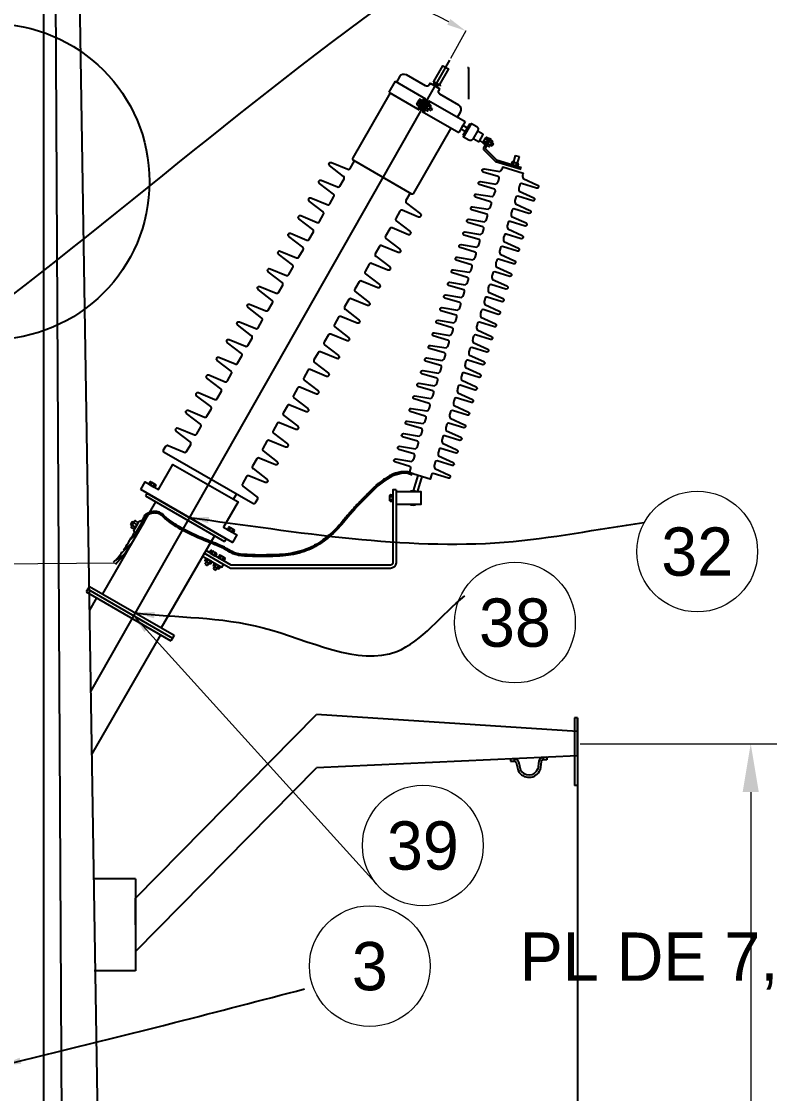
# Model space of a CAD drawing. Header units: centimetres. Extents: x 14 to 66415, y 14 to 43040.
# Drawn here: x 8798 to 11894, y 26495 to 30933 of the extents above; entities that cross this region are included whole.
import ezdxf
from ezdxf.enums import TextEntityAlignment as Align

# ---------------------------------------------------------------- set-up
doc = ezdxf.new("R2010")
doc.units = ezdxf.units.CM
doc.header["$LTSCALE"] = 10
doc.header["$MEASUREMENT"] = 0
doc.layers.get('0').update_dxf_attribs({"linetype": 'CONTINUOUS'})
doc.layers.get('DEFPOINTS').update_dxf_attribs({"color": 2, "linetype": 'CONTINUOUS'})
for name, color, linetype in [('ACERO1', 144, 'CONTINUOUS'), ('ACOTACIONES', 7, 'CONTINUOUS'), ('DIMENCIONES', 252, 'CONTINUOUS'), ('Ductos', 30, 'CONTINUOUS'), ('REGISTRO', 1, 'CONTINUOUS'), ('TERMINALES', 250, 'CONTINUOUS'), ('TEXT', 7, 'CONTINUOUS'), ('TEXTOS', 7, 'CONTINUOUS')]:
    doc.layers.add(name, color=color, linetype=linetype)
doc.styles.get("Standard").update_dxf_attribs({"font": ''})
doc.styles.add('STD2', font='simplex.shx', dxfattribs={"width": 0.85, "height": 20})
doc.styles.get('Standard').set_extended_font_data('Zurich Ex BT')
doc.dimstyles.get("Standard").update_dxf_attribs({"dimtxt": 200, "dimasz": 80, "dimexe": 3, "dimexo": 10, "dimgap": 0.09, "dimtad": 0, "dimtih": 1, "dimtoh": 1, "dimzin": 0, "dimdsep": 46, "dimtxsty": 'Standard', "dimcen": 0.09, "dimclrd": 256, "dimclre": 256, "dimclrt": 256, "dimadec": 0, "dimazin": 0, "dimtfac": 1, "dimtofl": 0, "dimtmove": 0, "dimatfit": 3, "dimfxl": 0, "dimtolj": 1, "dimtzin": 0, "dimlwd": 0, "dimlwe": 0, "dimarcsym": 0})

# ---------------------------------------------------------------- blocks, each defined once
blk = doc.blocks.new('A$C6D2600F1')
for p, q in [((117.7, 246), (101.2, 217.4)), ((151.8, 246.5), (144.3, 243.7)), ((163, 241.8), (154.2, 246.4)), ((163, 241.8), (155.2, 245.8)), ((158.4, 251.9), (174.1, 242.9)), ((143.6, 187.2), (96.3, 142.5)), ((106.2, 244.4), (96.8, 228.2)), ((104.7, 223.6), (96.8, 228.2)), ((174.1, 242.9), (100.7, 115.7)), ((114.1, 239.8), (106.2, 244.4)), ((111.1, 234.6), (107.8, 228.9)), ((134.6, 228), (116, 195.8)), ((117.8, 187.6), (116, 195.8)), ((127.5, 180.3), (119.2, 185.6)), ((121.2, 184.3), (127.5, 180.3)), ((122.6, 207.3), (121.6, 205.6)), ((127.5, 180.3), (163, 241.8)), ((127.5, 180.3), (163, 241.8)), ((142.9, 242.5), (127.9, 216.6)), ((131.5, 222.8), (128.2, 217.1)), ((131.5, 222.8), (128.2, 217.1)), ((137.2, 232.5), (138.1, 234.2)), ((172, 244.1), (154.7, 227.5)), ((103.9, 123.4), (46.9, 66.5)), ((65.1, 61.2), (11.7, 0)), ((100.7, 115.7), (65.1, 61.2)), ((61.8, 57.4), (9.4, 22.2))]:
    blk.add_line(p, q)
for centre, radius, start, end in [((122.6, 243.2), 5.64, 60, 150), ((152.8, 243.9), 2.79, 60, 110.72769), ((-1802.1, 1286.1), 2216.5, 332.00908, 332.18692), ((106, 214.6), 5.64, 150, 240), ((107, 216.3), 5.64, 60, 150), ((112.7, 226.1), 5.64, 150, 240), ((116, 231.8), 5.64, 60, 150), ((116.7, 208.4), 5.64, 240, 330), ((121.6, 241.5), 5.64, 150, 240), ((-1802.1, 1286.1), 2216.5, 330, 330.1927), ((120.6, 188.1), 2.79, 189.27231, 240), ((123.3, 219.9), 5.64, 240, 330), ((117.7, 210.1), 5.64, 330, 60), ((132.3, 235.4), 5.64, 240, 330), ((133.2, 237), 5.64, 330, 60), ((145.3, 241.1), 2.79, 110.72769, 150), ((-13416.1, 8876.5), 16089.5, 326.86965, 327.0512), ((-914.2, 773.5), 1191.3, 327.0512, 330), ((-222.8, 254), 328.4, 318.88037, 326.20854), ((-146.1, 187), 226.6, 310.15835, 318.88037)]:
    blk.add_arc(centre, radius, start, end)
at = {"layer": 'ACOTACIONES'}
for p, q in [((136.1, 241.9), (125.4, 248.1)), ((113.9, 203.6), (103.2, 209.7)), ((120.5, 215), (109.8, 221.2)), ((129.5, 230.5), (118.8, 236.7))]:
    blk.add_line(p, q, dxfattribs=at)
blk = doc.blocks.new('CABEZA')
for p, q in [((-13.1, 9.6), (-13.1, 2.5)), ((-10.6, 12.1), (-8.1, 12.1)), ((-10.6, 0), (-8.1, 0)), ((-8.1, 12.1), (8.1, 12.1)), ((-8.1, 0), (8.1, 0)), ((-5.6, 9.6), (-5.6, 2.5)), ((5.6, 9.6), (5.6, 2.5)), ((8.1, 12.1), (10.6, 12.1)), ((8.1, 0), (10.6, 0)), ((13.1, 9.6), (13.1, 2.5))]:
    blk.add_line(p, q)
for centre, start, end in [((-10.6, 9.6), 90, 180), ((-10.6, 2.5), 180, 270), ((-8.1, 9.6), 0, 90), ((-8.1, 2.5), 270, 360), ((-3.1, 9.6), 90, 180), ((-3.1, 2.5), 180, 270), ((3.1, 9.6), 0, 90), ((3.1, 2.5), 270, 360), ((8.1, 9.6), 90, 180), ((8.1, 2.5), 180, 270), ((10.6, 9.6), 0, 90), ((10.6, 2.5), 270, 0)]:
    blk.add_arc(centre, 2.5, start, end)
blk = doc.blocks.new('*D224')
at = {"layer": 'ACERO1', "lineweight": 0}
blk.add_line((10574.8, 30781.5), (10638.3, 30896.5), dxfattribs=at)
for start, end in [(76.5366, 89.4738), (62.5165, 75.4525)]:
    blk.add_arc((9085.5, 28085), 3208.8, start, end, dxfattribs=at)
at = {"layer": 'ACERO1'}
for points in [[(9115, 31280.3), (9114.9, 31307), (9035, 31293.4)], [(10572.6, 30943.4), (10560, 30919.9), (10636.8, 30893.9)]]:
    blk.add_solid(points, dxfattribs=at)
at = {"layer": 'DEFPOINTS', "color": 0}
for p in [(8905, 39543.1), (10128.8, 31119.4), (10569.9, 30772.7), (8856, 27669.6), (9455, 4623.1)]:
    blk.add_point(p, dxfattribs=at)
at = {"layer": 'ACERO1', "insert": (9862, 31198.4), "char_height": 25, "attachment_point": 5}
blk.add_mtext('\\A1;30°', dxfattribs=at)
blk = doc.blocks.new('*D246')
at = {"layer": 'DEFPOINTS', "color": 0}
for p in [(11099.5, 27943.1), (14296.6, 27943.1), (11360.2, 8643.1)]:
    blk.add_point(p, dxfattribs=at)
at = {"layer": 'DIMENCIONES', "lineweight": 0}
for p, q in [((11109.5, 27943.1), (14299.6, 27943.1)), ((14296.6, 27743.1), (14296.6, 18600.8)), ((14296.6, 8843.1), (14296.6, 18397.2)), ((11370.2, 8643.1), (14299.6, 8643.1))]:
    blk.add_line(p, q, dxfattribs=at)
at = {"layer": 'DIMENCIONES'}
for points in [[(14263.3, 27743.1), (14330, 27743.1), (14296.6, 27943.1)], [(14263.3, 8843.1), (14330, 8843.1), (14296.6, 8643.1)]]:
    blk.add_solid(points, dxfattribs=at)
at = {"layer": 'DIMENCIONES', "insert": (14296.6, 18499), "char_height": 200, "attachment_point": 5}
blk.add_mtext('\\A1;19300.00', dxfattribs=at)
blk = doc.blocks.new('*D252')
at = {"layer": 'DEFPOINTS', "color": 0}
for p in [(11119.5, 27943.1), (11119.5, 24263.1), (11815.7, 24263.1)]:
    blk.add_point(p, dxfattribs=at)
at = {"layer": 'DIMENCIONES', "lineweight": 0}
for p, q in [((11129.5, 27943.1), (11818.7, 27943.1)), ((11815.7, 27743.1), (11815.7, 26205)), ((11815.7, 24463.1), (11815.7, 26001.2)), ((11129.5, 24263.1), (11818.7, 24263.1))]:
    blk.add_line(p, q, dxfattribs=at)
at = {"layer": 'DIMENCIONES'}
for points in [[(11782.4, 27743.1), (11849, 27743.1), (11815.7, 27943.1)], [(11782.4, 24463.1), (11849, 24463.1), (11815.7, 24263.1)]]:
    blk.add_solid(points, dxfattribs=at)
at = {"layer": 'DIMENCIONES', "insert": (11815.7, 26103.1), "char_height": 200, "attachment_point": 5}
blk.add_mtext('\\A1;3680.00', dxfattribs=at)

msp = doc.modelspace()

# ---------------------------------------------------------------- linework, layer by layer
at = {"layer": 'ACERO1'}
for p, q in [((8890.258, 4623.113), (8890.258, 39543.113)), ((9080.021, 4623.113), (8895.021, 39543.113)), ((8905.021, 39543.113), (9455.021, 4623.113)), ((9269.537, 27303.113), (10019.537, 28063.659)), ((11099.537, 27993.113), (10019.537, 28063.659)), ((11086.837, 28050.113), (11086.837, 27770.113)), ((11099.537, 27943.113), (11099.537, 28050.113)), ((11099.537, 28050.113), (11099.537, 24370.113)), ((11099.537, 27893.113), (11099.537, 27993.113)), ((11099.537, 27943.113), (11099.537, 27770.113)), ((11099.537, 27893.113), (10019.537, 27843.659)), ((10821.641, 27880.755), (10836.627, 27881.383)), ((10821.641, 27880.755), (10822.059, 27870.764)), ((10836.627, 27881.383), (10837.046, 27871.392)), ((10971.509, 27887.035), (10956.522, 27886.407)), ((10956.522, 27886.407), (10956.941, 27876.415)), ((10971.928, 27877.043), (10956.941, 27876.415)), ((10971.509, 27887.035), (10971.928, 27877.043)), ((9269.537, 27083.113), (10019.537, 27843.659)), ((10822.059, 27870.764), (10837.046, 27871.392)), ((9269.537, 27383.113), (9096.544, 27383.113)), ((9194.537, 27383.113), (9159.537, 27383.113)), ((9269.537, 27383.113), (9269.537, 27003.113)), ((9269.537, 27193.113), (9269.537, 27303.113)), ((9269.537, 27193.113), (9269.537, 27083.113)), ((9269.537, 27003.113), (9099.537, 27003.113))]:
    msp.add_line(p, q, dxfattribs=at)
for points in [[(10836.627, 27881.383), (10849.336, 27877.712), (10854.692, 27868.834), (10862.827, 27833.872)], [(10956.522, 27886.407), (10944.165, 27881.686), (10939.571, 27872.391), (10934.39, 27836.871)], [(10956.941, 27876.415), (10951.527, 27874.013), (10949.237, 27869.38), (10944.285, 27835.427)], [(10837.046, 27871.392), (10842.642, 27869.45), (10845.311, 27865.025), (10853.087, 27831.606)]]:
    msp.add_lwpolyline(points, dxfattribs=at)
for radius in [50, 40]:
    msp.add_arc((10897.831, 27853.921), radius, 206.506532, 338.292195, dxfattribs=at)
at = {"layer": 'DIMENCIONES'}
msp.add_circle((8673.786, 30270.262), 653.983, dxfattribs=at)
at = {"layer": 'Ductos'}
for p, q in [((11099.537, 28050.113), (11086.837, 28050.113)), ((11099.537, 27770.113), (11086.837, 27770.113))]:
    msp.add_line(p, q, dxfattribs=at)
at = {"layer": 'REGISTRO'}
msp.add_line((10643.623, 30743.113), (10648.552, 30743.113), dxfattribs=at)
at = {"layer": 'TERMINALES'}
for p, q in [((10569.917, 30772.721), (9084.311, 28159.793)), ((10648.552, 30743.113), (10648.552, 30611.625)), ((10344.094, 30685.748), (10318.155, 30640.822)), ((10344.094, 30685.748), (10470.067, 30613.017)), ((10488.98, 30677.729), (10529.233, 30654.49)), ((10506.083, 30680.01), (10500.82, 30670.894)), ((10500.988, 30686.785), (10504.868, 30684.545)), ((10510.618, 30681.225), (10521.441, 30674.977)), ((10527.191, 30671.657), (10531.071, 30669.417)), ((10318.155, 30640.822), (10444.129, 30568.091)), ((10522.656, 30670.441), (10517.393, 30661.325)), ((10464.047, 30616.493), (10438.109, 30571.566)), ((10443.149, 30600.867), (10455.728, 30593.604)), ((10470.067, 30613.017), (10444.129, 30568.091)), ((10454.888, 30586.725), (10467.467, 30579.462)), ((10482.647, 30605.754), (10456.708, 30560.828)), ((10488.667, 30602.279), (10462.729, 30557.352)), ((10482.647, 30605.754), (10633.469, 30518.677)), ((10456.708, 30560.828), (10607.531, 30473.75)), ((10484.388, 30569.693), (10492.788, 30564.843)), ((10488.809, 30577.351), (10497.209, 30572.501)), ((10497.209, 30572.501), (10492.788, 30564.843)), ((10633.469, 30518.677), (10607.531, 30473.75)), ((10624.65, 30503.402), (10616.35, 30489.025)), ((10624.65, 30503.402), (10643.047, 30492.781)), ((10652.818, 30509.705), (10624.975, 30461.48)), ((10616.35, 30489.025), (10634.746, 30478.404)), ((10624.975, 30461.48), (10629.639, 30458.788)), ((10707.77, 30432.66), (10694.747, 30440.178)), ((10739.134, 30422.169), (10746.305, 30418.029)), ((10744.152, 30430.861), (10751.323, 30426.72)), ((10751.323, 30426.72), (10746.305, 30418.029)), ((10841.586, 30378.466), (10833.539, 30352.027)), ((10841.586, 30378.466), (10857.467, 30373.632)), ((10857.467, 30373.632), (10849.42, 30347.194)), ((10438.446, 29053.946), (10418.924, 28989.806)), ((10454.327, 29049.112), (10434.806, 28984.973)), ((9353.26, 28944.673), (9132.992, 28563.158)), ((9317.348, 28980.622), (9310.76, 28969.21)), ((9310.76, 28969.21), (9638.722, 28779.861)), ((9317.348, 28980.622), (9645.31, 28791.272)), ((9675.144, 28954.951), (9687.486, 28976.327)), ((9596.222, 28804.399), (9375.954, 28422.884)), ((9645.31, 28791.272), (9638.722, 28779.861)), ((9558.694, 28686.829), (9564.109, 28696.208)), ((9558.694, 28686.829), (9568.076, 28681.413)), ((9568.076, 28681.413), (9573.491, 28690.792)), ((9593.415, 28666.783), (9598.83, 28676.162)), ((9593.415, 28666.783), (9602.797, 28661.366)), ((9602.797, 28661.366), (9608.212, 28670.746)), ((9079.26, 28594.18), (9072.672, 28582.769)), ((9079.26, 28594.18), (9429.686, 28391.862)), ((9072.672, 28582.769), (9066.084, 28571.358)), ((9066.084, 28571.358), (9416.509, 28369.039)), ((9072.672, 28582.769), (9423.098, 28380.451)), ((9072.672, 28582.769), (9423.098, 28380.451)), ((9108.584, 28546.82), (9079.022, 28495.617)), ((9374.009, 28393.577), (9088.42, 27898.922)), ((9423.098, 28380.451), (9416.509, 28369.039)), ((9429.686, 28391.862), (9423.098, 28380.451))]:
    msp.add_line(p, q, dxfattribs=at)
at = {"layer": 'TERMINALES', "lineweight": 5}
msp.add_line((8704.971, 28687.228), (9185.56, 28691.657), dxfattribs=at)
at = {"layer": 'TERMINALES'}
msp.add_lwpolyline([(10504.798, 30684.585), (10542.333, 30749.598), (10564.796, 30736.629), (10527.261, 30671.616)], dxfattribs=at)
for points in [[(10488.98, 30677.729), (10484.851, 30670.576, -0.41421356), (10469.411, 30666.439), (10390.989, 30711.716, 0.41421356), (10362.643, 30704.121), (10350.05, 30682.309)], [(10324.112, 30637.383), (10168.896, 30368.54, 0.41421356), (10171.554, 30358.619), (10411.588, 30220.035, 0.41421356), (10421.509, 30222.693), (10576.725, 30491.536)], [(10602.664, 30536.463), (10615.257, 30558.274, 0.41421356), (10607.661, 30586.62), (10529.24, 30631.897, -0.41421356), (10525.103, 30647.337), (10529.233, 30654.49)], [(10665.52, 30446.369), (10665.423, 30446.201, -0.41421356), (10649.066, 30441.818), (10627.147, 30454.473), (10659.972, 30511.328), (10681.891, 30498.673, -0.41421356), (10686.274, 30482.316), (10686.177, 30482.148), (10665.52, 30446.369, -0.41421356), (10669.772, 30447.508), (10688.982, 30436.417, 0.41421356), (10693.233, 30437.556), (10707.666, 30462.553, 0.41421356), (10706.526, 30466.805), (10687.316, 30477.896, -0.41421356), (10686.177, 30482.148)], [(10733.727, 30452.504), (10710.862, 30412.9, 0.34195859), (10712.577, 30400.311), (10760.103, 30353.63), (10865.438, 30321.569)], [(10740.017, 30448.873), (10717.151, 30409.269, 0.34195859), (10717.666, 30405.492), (10763.921, 30360.059), (10867.553, 30328.517)], [(10407.052, 30222.653), (10389.053, 30191.478, 0.37600806), (10391.044, 30181.433), (10449.028, 30136.823, -0.37600806), (10450.889, 30127.436), (10450.501, 30126.765, -0.37600806), (10441.441, 30123.683), (10373.816, 30151.592, 0.37600806), (10364.121, 30148.295), (10346.737, 30118.185, 0.37600806), (10348.729, 30108.14), (10406.712, 30063.53, -0.37600806), (10408.573, 30054.143), (10408.186, 30053.472, -0.37600806), (10399.125, 30050.39), (10331.5, 30078.3, 0.37600806), (10321.806, 30075.002), (10304.422, 30044.892, 0.37600806), (10306.413, 30034.848), (10364.396, 29990.237, -0.37600806), (10366.257, 29980.85), (10365.87, 29980.179, -0.37600806), (10356.809, 29977.097), (10289.184, 30005.007, 0.37600806), (10279.49, 30001.709), (10262.106, 29971.599, 0.37600806), (10264.097, 29961.555), (10322.081, 29916.945, -0.37600806), (10323.942, 29907.557), (10323.554, 29906.886, -0.37600806), (10314.494, 29903.804), (10246.869, 29931.714, 0.37600806), (10237.175, 29928.416), (10219.79, 29898.306, 0.37600806), (10221.782, 29888.262), (10279.765, 29843.652, -0.37600806), (10281.626, 29834.264), (10281.239, 29833.593, -0.37600806), (10272.178, 29830.511), (10204.553, 29858.421, 0.37600806), (10194.859, 29855.123), (10177.475, 29825.013, 0.37600806), (10179.466, 29814.969), (10237.449, 29770.359, -0.37600806), (10239.31, 29760.971), (10238.923, 29760.3, -0.37600806), (10229.862, 29757.218), (10162.237, 29785.128, 0.37600806), (10152.543, 29781.83), (10135.159, 29751.72, 0.37600806), (10137.15, 29741.676), (10195.134, 29697.066, -0.37600806), (10196.995, 29687.678), (10196.607, 29687.007, -0.37600806), (10187.547, 29683.925), (10119.922, 29711.835, 0.37600806), (10110.228, 29708.537), (10092.843, 29678.427, 0.37600806), (10094.835, 29668.383), (10152.818, 29623.773, -0.37600806), (10154.679, 29614.385), (10154.292, 29613.714, -0.37600806), (10145.231, 29610.632), (10077.606, 29638.542, 0.37600806), (10067.912, 29635.245), (10050.528, 29605.135, 0.37600806), (10052.519, 29595.09), (10110.502, 29550.48, -0.37600806), (10112.363, 29541.093), (10111.976, 29540.422, -0.37600806), (10102.915, 29537.339), (10035.29, 29565.249, 0.37600806), (10025.596, 29561.952), (10008.212, 29531.842, 0.37600806), (10010.203, 29521.797), (10068.187, 29477.187, -0.37600806), (10070.048, 29467.8), (10069.66, 29467.129, -0.37600806), (10060.6, 29464.047), (9992.975, 29491.956, 0.37600806), (9983.281, 29488.659), (9965.896, 29458.549, 0.37600806), (9967.888, 29448.505), (10025.871, 29403.894, -0.37600806), (10027.732, 29394.507), (10027.345, 29393.836, -0.37600806), (10018.284, 29390.754), (9950.659, 29418.664, 0.37600806), (9940.965, 29415.366), (9923.581, 29385.256, 0.37600806), (9925.572, 29375.212), (9983.555, 29330.602, -0.37600806), (9985.416, 29321.214), (9985.029, 29320.543, -0.37600806), (9975.968, 29317.461), (9908.343, 29345.371, 0.37600806), (9898.649, 29342.073), (9881.265, 29311.963, 0.37600806), (9883.256, 29301.919), (9941.24, 29257.309, -0.37600806), (9943.101, 29247.921), (9942.713, 29247.25, -0.37600806), (9933.653, 29244.168), (9866.028, 29272.078, 0.37600806), (9856.334, 29268.78), (9838.95, 29238.67, 0.37600806), (9840.941, 29228.626), (9898.924, 29184.016, -0.37600806), (9900.785, 29174.628), (9900.398, 29173.957, -0.37600806), (9891.337, 29170.875), (9823.712, 29198.785, 0.37600806), (9814.018, 29195.487), (9796.634, 29165.377, 0.37600806), (9798.625, 29155.333), (9856.608, 29110.723, -0.37600806), (9858.469, 29101.335), (9858.082, 29100.664, -0.37600806), (9849.022, 29097.582), (9781.396, 29125.492, 0.37600806), (9771.702, 29122.194), (9754.318, 29092.084, 0.37600806), (9756.309, 29082.04), (9814.293, 29037.43, -0.37600806), (9816.154, 29028.042), (9815.766, 29027.371, -0.37600806), (9806.706, 29024.289), (9739.081, 29052.199, 0.37600806), (9729.387, 29048.902), (9712.535, 29019.714, 0.37762505), (9714.561, 29009.643), (9772.33, 28965.717, -0.37762505), (9774.356, 28955.646), (9765.479, 28940.271, -0.41421356), (9754.864, 28937.427), (9389.145, 29148.575, -0.41421356), (9386.3, 29159.19), (9395.177, 29174.565, -0.37762505), (9404.912, 29177.846), (9471.837, 29149.78, 0.37762505), (9481.572, 29153.061), (9498.423, 29182.248, 0.37600806), (9496.432, 29192.293), (9438.449, 29236.903, -0.37600806), (9436.588, 29246.29), (9436.975, 29246.961, -0.37600806), (9446.036, 29250.043), (9513.661, 29222.133, 0.37600806), (9523.355, 29225.431), (9540.739, 29255.541, 0.37600806), (9538.748, 29265.585), (9480.764, 29310.196, -0.37600806), (9478.903, 29319.583), (9479.291, 29320.254, -0.37600806), (9488.351, 29323.336), (9555.976, 29295.426, 0.37600806), (9565.67, 29298.724), (9583.055, 29328.834, 0.37600806), (9581.063, 29338.878), (9523.08, 29383.488, -0.37600806), (9521.219, 29392.876), (9521.606, 29393.547, -0.37600806), (9530.667, 29396.629), (9598.292, 29368.719, 0.37600806), (9607.986, 29372.017), (9625.37, 29402.127, 0.37600806), (9623.379, 29412.171), (9565.396, 29456.781, -0.37600806), (9563.535, 29466.169), (9563.922, 29466.84, -0.37600806), (9572.983, 29469.922), (9640.608, 29442.012, 0.37600806), (9650.302, 29445.31), (9667.686, 29475.42, 0.37600806), (9665.695, 29485.464), (9607.711, 29530.074, -0.37600806), (9605.85, 29539.462), (9606.238, 29540.133, -0.37600806), (9615.298, 29543.215), (9682.923, 29515.305, 0.37600806), (9692.617, 29518.603), (9710.002, 29548.713, 0.37600806), (9708.01, 29558.757), (9650.027, 29603.367, -0.37600806), (9648.166, 29612.755), (9648.553, 29613.426, -0.37600806), (9657.614, 29616.508), (9725.239, 29588.598, 0.37600806), (9734.933, 29591.896), (9752.317, 29622.006, 0.37600806), (9750.326, 29632.05), (9692.343, 29676.66, -0.37600806), (9690.482, 29686.048), (9690.869, 29686.719, -0.37600806), (9699.93, 29689.801), (9767.555, 29661.891, 0.37600806), (9777.249, 29665.188), (9794.633, 29695.298, 0.37600806), (9792.642, 29705.343), (9734.658, 29749.953, -0.37600806), (9732.797, 29759.34), (9733.185, 29760.011, -0.37600806), (9742.245, 29763.093), (9809.87, 29735.184, 0.37600806), (9819.564, 29738.481), (9836.949, 29768.591, 0.37600806), (9834.957, 29778.636), (9776.974, 29823.246, -0.37600806), (9775.113, 29832.633), (9775.5, 29833.304, -0.37600806), (9784.561, 29836.386), (9852.186, 29808.477, 0.37600806), (9861.88, 29811.774), (9879.264, 29841.884, 0.37600806), (9877.273, 29851.928), (9819.29, 29896.539, -0.37600806), (9817.429, 29905.926), (9817.816, 29906.597, -0.37600806), (9826.877, 29909.679), (9894.502, 29881.769, 0.37600806), (9904.196, 29885.067), (9921.58, 29915.177, 0.37600806), (9919.589, 29925.221), (9861.605, 29969.831, -0.37600806), (9859.744, 29979.219), (9860.132, 29979.89, -0.37600806), (9869.192, 29982.972), (9936.817, 29955.062, 0.37600806), (9946.511, 29958.36), (9963.895, 29988.47, 0.37600806), (9961.904, 29998.514), (9903.921, 30043.124, -0.37600806), (9902.06, 30052.512), (9902.447, 30053.183, -0.37600806), (9911.508, 30056.265), (9979.133, 30028.355, 0.37600806), (9988.827, 30031.653), (10006.211, 30061.763, 0.37600806), (10004.22, 30071.807), (9946.237, 30116.417, -0.37600806), (9944.376, 30125.805), (9944.763, 30126.476, -0.37600806), (9953.823, 30129.558), (10021.449, 30101.648, 0.37600806), (10031.143, 30104.946), (10048.527, 30135.056, 0.37600806), (10046.536, 30145.1), (9988.552, 30189.71, -0.37600806), (9986.691, 30199.098), (9987.079, 30199.769, -0.37600806), (9996.139, 30202.851), (10063.764, 30174.941, 0.37600806), (10073.458, 30178.239), (10090.842, 30208.349, 0.37600806), (10088.851, 30218.393), (10030.868, 30263.003, -0.37600806), (10029.007, 30272.391), (10029.394, 30273.062, -0.37600806), (10038.455, 30276.144), (10106.08, 30248.234, 0.37600806), (10115.774, 30251.531), (10133.158, 30281.641, 0.37600806), (10131.167, 30291.686), (10073.184, 30336.296, -0.37600806), (10071.323, 30345.683), (10071.71, 30346.354, -0.37600806), (10080.77, 30349.437), (10148.396, 30321.527, 0.37600806), (10158.09, 30324.824), (10176.089, 30356)], [(10418.556, 29059.777, 0.04967798), (10404.092, 29066.926, 0.08026531), (10393.07, 29069.155, 0.01876614), (10378.164, 29069.182, 0.02897512), (10368.131, 29068.24, 0.0316601), (10345.331, 29063.265, 0.04889555), (10330.6, 29057.452, 0.01945677), (10314.766, 29048.544, 0.01624181), (10296.755, 29036.644, 0.00671608), (10275.284, 29020.996, 0.02353716), (10269.02, 29015.824, 0.00851448), (10255.92, 29003.512, 0.00581328), (10237.374, 28985.054, 0.00129484), (10219.301, 28966.547, -0.0013972), (10202.593, 28949.446, -0.00365529), (10193.78, 28940.606, 0.00218749), (10178.865, 28925.732, 0.02934181), (10176.118, 28922.625, 0.01360053), (10169.569, 28913.967, 0.00502439), (10160.899, 28904.7, 0.01905136), (10132.341, 28871.064, -0.02057695), (10105.803, 28840.001, -0.02817817), (10075.662, 28810.988, -0.024004), (10036.933, 28780.808, -0.03570484), (10002.39, 28759.98, -0.03720528), (9966.685, 28745.017, -0.02978134), (9922.948, 28733.245, -0.03103203), (9879.909, 28727.122, -0.01135538), (9850.864, 28725.477, -0.00632396), (9798.642, 28724.369, -0.02017539), (9710.493, 28727.17, -0.06681631), (9684.318, 28732.628, -0.05336782), (9656.516, 28745.908, 0.03808959), (9618.202, 28765.666, 0.00815004), (9571.407, 28784.556, -0.01103854), (9536.936, 28798.703, -0.0112106), (9490.301, 28820.314, -0.01596498), (9458.424, 28837.248, -0.01831422), (9434.819, 28851.943, -0.0131608), (9403.328, 28874.415, -0.03316951), (9387.885, 28887.753, 0.04909476), (9377.157, 28896.44, 0.03904958), (9368.712, 28901.103, 0.05339111), (9362.005, 28903.323, 0.02017017), (9357.401, 28904.126, 0.02313622), (9353.341, 28904.477, 0.02606269), (9346.314, 28904.39, 0.02574294), (9339.247, 28903.568, 0.02510869), (9331.301, 28901.811, 0.05230392), (9327.654, 28900.387, 0.00422914), (9325.191, 28899.089, 0.00161669), (9318.788, 28895.616, 0.00329844), (9311.298, 28891.458, 0.01754039), (9309.923, 28890.618, 0.10008311), (9308.397, 28889.1, 0.02760554), (9304.467, 28882.44, 0.00111001), (9302.805, 28879.213, -0.00075837), (9300.375, 28874.488, -0.00266771), (9298.935, 28871.735, -0.00147082), (9296.283, 28866.764)], [(10415.258, 29054.497), (10392.825, 29062.934), (10369.071, 29062.087), (10333.44, 29051.912), (10300.353, 29031.564), (10273.206, 29011.216), (10241.816, 28980.693), (10207.034, 28945.083), (10183.279, 28921.344), (10174.357, 28909.967, 0.00518931), (10165.488, 28900.493, 0.01905136), (10137.236, 28867.218, -0.02057695), (10110.366, 28835.766, -0.02817817), (10079.719, 28806.267, -0.024004), (10040.519, 28775.72, -0.03570484), (10005.216, 28754.433, -0.03720528), (9968.658, 28739.113, -0.02978134), (9924.205, 28727.148, -0.03103203), (9880.402, 28720.916, -0.01135538), (9851.074, 28719.255, -0.00632396), (9798.695, 28718.144, -0.02017539), (9710.044, 28720.961, -0.06681631), (9682.248, 28726.757, -0.05336782), (9653.251, 28740.608, 0.03808959), (9615.778, 28759.932, 0.00815004), (9569.171, 28778.746, -0.01103854), (9534.445, 28792.998, -0.0112106), (9487.558, 28814.726, -0.01596498), (9455.329, 28831.846, -0.01831422), (9431.337, 28846.782, -0.0131608), (9399.579, 28869.445, -0.03316951), (9383.513, 28883.322, 0.04909476), (9373.732, 28891.242, 0.03904958), (9366.137, 28895.435, 0.05339111), (9360.689, 28897.238, 0.02017017), (9356.579, 28897.955, 0.02313622), (9353.093, 28898.256, 0.02606269), (9346.715, 28898.178, 0.02574294), (9340.284, 28897.43, 0.02510869), (9332.947, 28895.808, 0.05230392), (9330.51, 28894.856, 0.00422914), (9328.141, 28893.607, 0.00161669), (9321.773, 28890.154, 0.00329844), (9314.355, 28886.036, 0.01516264), (9313.486, 28885.51, 0.02697089), (9309.994, 28879.577, 0.00111001), (9308.345, 28876.374, -0.00075837), (9305.907, 28871.633, -0.00266771), (9304.436, 28868.821, -0.00147083), (9301.767, 28863.817, -0.00147083)], [(10348.133, 28993.738), (10348.133, 28692.635, -0.41421356), (10324.581, 28669.083), (9662.62, 28669.083), (9559.871, 28728.405)], [(10348.133, 28993.738), (10334.956, 28993.738), (10334.956, 28692.635, -0.41421356), (10324.581, 28682.259), (9666.151, 28682.259), (9566.459, 28739.816)]]:
    msp.add_lwpolyline(points, format="xyb", dxfattribs=at)
msp.add_lwpolyline([(10745.729, 29882.607, 0.20107681), (10746.842, 29865.41), (10806.755, 29838.103, -0.37600806), (10810.297, 29830.252), (10810.094, 29829.585, -0.37600806), (10802.779, 29825.039), (10740.49, 29844.539, 0.37600806), (10732.662, 29839.675), (10729.843, 29830.412, 0.20107681), (10730.955, 29813.214), (10790.868, 29785.908, -0.37600806), (10794.411, 29778.057), (10794.208, 29777.39, -0.37600806), (10786.892, 29772.844), (10724.603, 29792.343, 0.37600806), (10716.775, 29787.479), (10713.956, 29778.216, 0.20107681), (10715.069, 29761.019), (10774.982, 29733.712, -0.37600806), (10778.524, 29725.861), (10778.321, 29725.194, -0.37600806), (10771.005, 29720.648), (10708.716, 29740.148, 0.37600806), (10700.889, 29735.284), (10698.07, 29726.02, 0.20107681), (10699.182, 29708.823), (10759.095, 29681.517, -0.37600806), (10762.638, 29673.666), (10762.435, 29672.999, -0.37600806), (10755.119, 29668.452), (10692.83, 29687.952, 0.37600806), (10685.002, 29683.088), (10682.183, 29673.825, 0.20107681), (10683.296, 29656.628), (10743.209, 29629.321, -0.37600806), (10746.751, 29621.47), (10746.548, 29620.803, -0.37600806), (10739.232, 29616.257), (10676.943, 29635.757, 0.37600806), (10669.116, 29630.893), (10666.296, 29621.629, 0.20107681), (10667.409, 29604.432), (10727.322, 29577.126, -0.37600806), (10730.865, 29569.275), (10730.661, 29568.608, -0.37600806), (10723.346, 29564.061), (10661.057, 29583.561, 0.37600806), (10653.229, 29578.697), (10650.41, 29569.434, 0.20107681), (10651.522, 29552.237), (10711.436, 29524.93, -0.37600806), (10714.978, 29517.079), (10714.775, 29516.412, -0.37600806), (10707.459, 29511.866), (10645.17, 29531.366, 0.37600806), (10637.343, 29526.502), (10634.523, 29517.238, 0.20107681), (10635.636, 29500.041), (10695.549, 29472.735, -0.37600806), (10699.091, 29464.884), (10698.888, 29464.217, -0.37600806), (10691.573, 29459.67), (10629.284, 29479.17, 0.37600806), (10621.456, 29474.306), (10618.637, 29465.043, 0.20107681), (10619.749, 29447.846), (10679.662, 29420.539, -0.37600806), (10683.205, 29412.688), (10683.002, 29412.021, -0.37600806), (10675.686, 29407.475), (10613.397, 29426.975, 0.37600806), (10605.57, 29422.11), (10602.75, 29412.847, 0.20107681), (10603.863, 29395.65), (10663.776, 29368.344, -0.37600806), (10667.318, 29360.493), (10667.115, 29359.826, -0.37600806), (10659.799, 29355.279), (10597.51, 29374.779, 0.37600806), (10589.683, 29369.915), (10586.864, 29360.652, 0.20107681), (10587.976, 29343.454), (10647.889, 29316.148, -0.37600806), (10651.432, 29308.297), (10651.229, 29307.63, -0.37600806), (10643.913, 29303.084), (10581.624, 29322.584, 0.37600806), (10573.796, 29317.719), (10570.977, 29308.456, 0.20107681), (10572.09, 29291.259), (10632.003, 29263.953, -0.37600806), (10635.545, 29256.102), (10635.342, 29255.434, -0.37600806), (10628.026, 29250.888), (10565.737, 29270.388, 0.37600806), (10557.91, 29265.524), (10555.09, 29256.261, 0.20107681), (10556.203, 29239.063), (10616.116, 29211.757, -0.37600806), (10619.659, 29203.906), (10619.456, 29203.239, -0.37600806), (10612.14, 29198.693), (10549.851, 29218.193, 0.37600806), (10542.023, 29213.328), (10539.204, 29204.065, 0.20107681), (10540.317, 29186.868), (10600.23, 29159.562, -0.37600806), (10603.772, 29151.711), (10603.569, 29151.043, -0.37600806), (10596.253, 29146.497), (10533.964, 29165.997, 0.37600806), (10526.137, 29161.133), (10523.317, 29151.87, 0.20107681), (10524.43, 29134.672), (10584.343, 29107.366, -0.37600806), (10587.885, 29099.515), (10587.682, 29098.848, -0.37600806), (10580.367, 29094.302), (10518.078, 29113.802, 0.37600806), (10510.25, 29108.937), (10507.431, 29099.674, 0.20107681), (10508.543, 29082.477), (10568.456, 29055.171, -0.37600806), (10571.999, 29047.32), (10571.796, 29046.652, -0.37600806), (10564.48, 29042.106), (10502.191, 29061.606, 0.37600806), (10494.364, 29056.742), (10488.844, 29038.607), (10403.93, 29064.451), (10409.45, 29082.587, 0.37600806), (10405.66, 29090.987), (10343.069, 29109.496, -0.37600806), (10339.527, 29117.347), (10339.73, 29118.014, -0.37600806), (10347.045, 29122.561), (10412.012, 29111.858, 0.20107681), (10422.517, 29125.519), (10425.336, 29134.782, 0.37600806), (10421.546, 29143.183), (10358.955, 29161.692, -0.37600806), (10355.413, 29169.543), (10355.616, 29170.21, -0.37600806), (10362.932, 29174.756), (10427.898, 29164.053, 0.20107681), (10438.403, 29177.715), (10441.223, 29186.978, 0.37600806), (10437.433, 29195.378), (10374.842, 29213.887, -0.37600806), (10371.3, 29221.738), (10371.503, 29222.406, -0.37600806), (10378.818, 29226.952), (10443.785, 29216.249, 0.20107681), (10454.29, 29229.91), (10457.109, 29239.173, 0.37600806), (10453.319, 29247.574), (10390.729, 29266.083, -0.37600806), (10387.186, 29273.934), (10387.389, 29274.601, -0.37600806), (10394.705, 29279.147), (10459.672, 29268.444, 0.20107681), (10470.177, 29282.106), (10472.996, 29291.369, 0.37600806), (10469.206, 29299.769), (10406.615, 29318.278, -0.37600806), (10403.073, 29326.129), (10403.276, 29326.797, -0.37600806), (10410.592, 29331.343), (10475.558, 29320.64, 0.20107681), (10486.063, 29334.301), (10488.883, 29343.564, 0.37600806), (10485.092, 29351.965), (10422.502, 29370.474, -0.37600806), (10418.959, 29378.325), (10419.162, 29378.992, -0.37600806), (10426.478, 29383.538), (10491.445, 29372.835, 0.20107681), (10501.95, 29386.497), (10504.769, 29395.76, 0.37600806), (10500.979, 29404.16), (10438.388, 29422.669, -0.37600806), (10434.846, 29430.521), (10435.049, 29431.188, -0.37600806), (10442.365, 29435.734), (10507.331, 29425.031, 0.20107681), (10517.836, 29438.692), (10520.656, 29447.955, 0.37600806), (10516.865, 29456.356), (10454.275, 29474.865, -0.37600806), (10450.732, 29482.716), (10450.936, 29483.383, -0.37600806), (10458.251, 29487.929), (10523.218, 29477.226, 0.20107681), (10533.723, 29490.888), (10536.542, 29500.151, 0.37600806), (10532.752, 29508.551), (10470.161, 29527.06, -0.37600806), (10466.619, 29534.912), (10466.822, 29535.579, -0.37600806), (10474.138, 29540.125), (10539.104, 29529.422, 0.20107681), (10549.609, 29543.083), (10552.429, 29552.346, 0.37600806), (10548.639, 29560.747), (10486.048, 29579.256, -0.37600806), (10482.506, 29587.107), (10482.709, 29587.774, -0.37600806), (10490.024, 29592.32), (10554.991, 29581.618, 0.20107681), (10565.496, 29595.279), (10568.315, 29604.542, 0.37600806), (10564.525, 29612.942), (10501.935, 29631.452, -0.37600806), (10498.392, 29639.303), (10498.595, 29639.97, -0.37600806), (10505.911, 29644.516), (10570.878, 29633.813, 0.20107681), (10581.383, 29647.474), (10584.202, 29656.737, 0.37600806), (10580.412, 29665.138), (10517.821, 29683.647, -0.37600806), (10514.279, 29691.498), (10514.482, 29692.165, -0.37600806), (10521.798, 29696.712), (10586.764, 29686.009, 0.20107681), (10597.269, 29699.67), (10600.089, 29708.933, 0.37600806), (10596.298, 29717.333), (10533.708, 29735.843, -0.37600806), (10530.165, 29743.694), (10530.368, 29744.361, -0.37600806), (10537.684, 29748.907), (10602.651, 29738.204, 0.20107681), (10613.156, 29751.865), (10615.975, 29761.129, 0.37600806), (10612.185, 29769.529), (10549.594, 29788.038, -0.37600806), (10546.052, 29795.889), (10546.255, 29796.556, -0.37600806), (10553.571, 29801.103), (10618.537, 29790.4, 0.20107681), (10629.042, 29804.061), (10631.862, 29813.324, 0.37600806), (10628.071, 29821.724), (10565.481, 29840.234, -0.37600806), (10561.938, 29848.085), (10562.142, 29848.752, -0.37600806), (10569.457, 29853.298), (10634.424, 29842.595, 0.20107681), (10644.929, 29856.256), (10647.748, 29865.52, 0.37600806), (10643.958, 29873.92), (10581.367, 29892.429, -0.37600806), (10577.825, 29900.28), (10578.028, 29900.947, -0.37600806), (10585.344, 29905.494), (10650.31, 29894.791, 0.20107681), (10660.815, 29908.452), (10663.635, 29917.715, 0.37600806), (10659.845, 29926.115), (10597.254, 29944.625, -0.37600806), (10593.712, 29952.476), (10593.915, 29953.143, -0.37600806), (10601.23, 29957.689), (10666.197, 29946.986, 0.20107681), (10676.702, 29960.647), (10679.521, 29969.911, 0.37600806), (10675.731, 29978.311), (10613.141, 29996.82, -0.37600806), (10609.598, 30004.671), (10609.801, 30005.338, -0.37600806), (10617.117, 30009.885), (10682.084, 29999.182, 0.20107681), (10692.589, 30012.843), (10695.408, 30022.106, 0.37600806), (10691.618, 30030.506), (10629.027, 30049.016, -0.37600806), (10625.485, 30056.867), (10625.688, 30057.534, -0.37600806), (10633.004, 30062.08), (10697.97, 30051.377, 0.20107681), (10708.475, 30065.039), (10711.294, 30074.302, 0.37600806), (10707.504, 30082.702), (10644.914, 30101.211, -0.37600806), (10641.371, 30109.062), (10641.574, 30109.729, -0.37600806), (10648.89, 30114.276), (10713.857, 30103.573, 0.20107681), (10724.362, 30117.234), (10727.181, 30126.497, 0.37600806), (10723.391, 30134.898), (10660.8, 30153.407, -0.37600806), (10657.258, 30161.258), (10657.461, 30161.925, -0.37600806), (10664.777, 30166.471), (10729.743, 30155.768, 0.20107681), (10740.248, 30169.43), (10743.068, 30178.693, 0.37600806), (10739.277, 30187.093), (10676.687, 30205.602, -0.37600806), (10673.144, 30213.453), (10673.347, 30214.121, -0.37600806), (10680.663, 30218.667), (10745.63, 30207.964, 0.20107681), (10756.135, 30221.625), (10758.954, 30230.888, 0.37600806), (10755.164, 30239.289), (10692.573, 30257.798, -0.37600806), (10689.031, 30265.649), (10689.234, 30266.316, -0.37600806), (10696.55, 30270.862), (10761.516, 30260.159, 0.20107681), (10772.021, 30273.821), (10774.841, 30283.084, 0.37600806), (10771.051, 30291.484), (10708.46, 30309.993, -0.37600806), (10704.918, 30317.844), (10705.121, 30318.512, -0.37600806), (10712.436, 30323.058), (10777.403, 30312.355, 0.20107681), (10787.908, 30326.016), (10789.577, 30331.501), (10874.491, 30305.656), (10872.822, 30300.171, 0.20107681), (10873.934, 30282.974), (10933.848, 30255.668, -0.37600806), (10937.39, 30247.817), (10937.187, 30247.149, -0.37600806), (10929.871, 30242.603), (10867.582, 30262.103, 0.37600806), (10859.755, 30257.239), (10856.935, 30247.976, 0.20107681), (10858.048, 30230.778), (10917.961, 30203.472, -0.37600806), (10921.503, 30195.621), (10921.3, 30194.954, -0.37600806), (10913.985, 30190.408), (10851.695, 30209.908, 0.37600806), (10843.868, 30205.043), (10841.049, 30195.78, 0.20107681), (10842.161, 30178.583), (10902.074, 30151.277, -0.37600806), (10905.617, 30143.426), (10905.414, 30142.758, -0.37600806), (10898.098, 30138.212), (10835.809, 30157.712, 0.37600806), (10827.981, 30152.848), (10825.162, 30143.585, 0.20107681), (10826.275, 30126.387), (10886.188, 30099.081, -0.37600806), (10889.73, 30091.23), (10889.527, 30090.563, -0.37600806), (10882.211, 30086.017), (10819.922, 30105.517, 0.37600806), (10812.095, 30100.652), (10809.275, 30091.389, 0.20107681), (10810.388, 30074.192), (10870.301, 30046.886, -0.37600806), (10873.844, 30039.034), (10873.641, 30038.367, -0.37600806), (10866.325, 30033.821), (10804.036, 30053.321, 0.37600806), (10796.208, 30048.457), (10793.389, 30039.194, 0.20107681), (10794.502, 30021.996), (10854.415, 29994.69, -0.37600806), (10857.957, 29986.839), (10857.754, 29986.172, -0.37600806), (10850.438, 29981.626), (10788.149, 30001.126, 0.37600806), (10780.322, 29996.261), (10777.502, 29986.998, 0.20107681), (10778.615, 29969.801), (10838.528, 29942.495, -0.37600806), (10842.071, 29934.643), (10841.867, 29933.976, -0.37600806), (10834.552, 29929.43), (10772.263, 29948.93, 0.37600806), (10764.435, 29944.066), (10761.616, 29934.803, 0.20107681), (10762.728, 29917.605), (10822.642, 29890.299, -0.37600806), (10826.184, 29882.448), (10825.981, 29881.781, -0.37600806), (10818.665, 29877.235), (10756.376, 29896.734, 0.37600806), (10748.549, 29891.87)], format="xyb", close=True, dxfattribs=at)
for points in [[(9291.74, 28995.406), (9309.897, 29026.855), (9364.937, 28995.077), (9425.114, 29099.307), (9694.212, 28943.943), (9634.035, 28839.714), (9689.075, 28807.936), (9670.918, 28776.488)], [(10348.133, 28934.3), (10451.886, 28934.3), (10451.886, 28986.177), (10348.133, 28986.177)], [(9547.639, 28720.252), (9627.608, 28674.082), (9634.197, 28685.493), (9554.228, 28731.663)]]:
    msp.add_lwpolyline(points, close=True, dxfattribs=at)
for centre, radius, start, end in [((10503.208, 30681.67), 3.32, 330, 60), ((10508.958, 30678.35), 3.32, 60, 150), ((10519.781, 30672.101), 3.32, 330, 60), ((10525.531, 30668.781), 3.32, 60, 150), ((10529.411, 30666.541), 3.32, 330, 60), ((10418.601, 28960.239), 29.57, 61.305586, 118.694414), ((10418.601, 28960.239), 29.57, 241.305586, 298.694414)]:
    msp.add_arc(centre, radius, start, end, dxfattribs=at)
at = {"layer": 'TEXT', "lineweight": 5}
for centre in [(11594.268, 28738.685), (10839.923, 28444.653), (10459.005, 27521.753)]:
    msp.add_circle(centre, 250, dxfattribs=at)
at = {"layer": 'TEXTOS', "lineweight": 5}
msp.add_circle((10239.509, 27022.339), 250, dxfattribs=at)

# ---------------------------------------------------------------- block references
at = {"xscale": 1.037530047701603, "yscale": 1.037530044995947, "zscale": 1.037530044928992, "rotation": 330.0000000909045}
msp.add_blockref('CABEZA', (9662.119, 28823.499), dxfattribs=at)
at = {"layer": 'TERMINALES', "yscale": 1.037530044995947, "zscale": 1.037530044928992}
for p, xscale, rotation in [((10451.078, 30594.03), 1.037530043168309, 60.00000017092586), ((10475.698, 30579.815), 1.03753004325562, 240.0000001625746), ((10713.446, 30442.551), 1.03753004325562, 240.0000001625746), ((10730.637, 30432.626), 1.03753004325562, 240.0000001625746), ((10837.814, 30337.569), 1.037530042768342, 343.0715094972682), ((9336.852, 29011.292), 1.037530047701603, 330.0000000909045), ((10334.956, 28960.239), 1.037530044850428, 90), ((9588.726, 28726.96), 1.037530047701603, 330.0000000909045), ((9623.447, 28706.914), 1.037530047701603, 330.0000000909045), ((9575.549, 28704.138), -1.037530047701603, 150.0000000909044), ((9610.271, 28684.092), -1.037530047701603, 150.0000000909044)]:
    msp.add_blockref('CABEZA', p, dxfattribs=dict(at, xscale=xscale, rotation=rotation))
at = {"layer": 'TERMINALES', "xscale": 0.7262710311915725, "yscale": 0.726271031453507, "zscale": 0.7262710314502943}
msp.add_blockref('A$C6D2600F1', (9178.768, 28685.069), dxfattribs=at)

# ---------------------------------------------------------------- texts
at = {"layer": 'TERMINALES', "style": 'STD2', "width": 0.85}
msp.add_text('FOV', height=6.377, rotation=330, dxfattribs=at).set_placement((10503.863, 30670.913), (10516.381, 30663.686), align=Align.ALIGNED)
at = {"layer": 'TEXT', "linetype": 'ByBlock', "lineweight": 5}
msp.add_text('PL DE 7,9375', height=200, dxfattribs=at).set_placement((11692.145, 27061.591), align=Align.MIDDLE_CENTER)
at = {"layer": 'TEXTOS', "lineweight": 5}
for s, p in [('32', (11594.268, 28738.685)), ('38', (10839.923, 28444.653)), ('39', (10459.005, 27521.753)), ('3', (10239.509, 27022.339))]:
    msp.add_text(s, height=200, dxfattribs=at).set_placement(p, align=Align.MIDDLE)

# ---------------------------------------------------------------- dimensions: what is measured, and where the dimension line sits
at = {"layer": 'ACERO1'}
dim = msp.add_angular_dim_2l(base=(10128.779, 31119.44), line1=((10569.917, 30772.721), (8856.043, 27669.584)), line2=((8905.021, 39543.113), (9455.021, 4623.113)), dimstyle='Standard', override={"dimtxt": 25}, dxfattribs=at)
dim.commit()
dim.dimension.update_dxf_attribs({"geometry": '*D224', "text_midpoint": (9862.022, 31198.403)})
at = {"layer": 'DIMENCIONES'}
dim = msp.add_linear_dim(base=(14296.648, 27943.113), p1=(11360.187, 8643.113), p2=(11099.537, 27943.113), angle=90, dimstyle='Standard', override={"dimtxt": 200, "dimasz": 200}, dxfattribs=at)
dim.commit()
dim.dimension.update_dxf_attribs({"geometry": '*D246', "text_midpoint": (14296.648, 18498.975), "dimtype": 160})
dim = msp.add_linear_dim(base=(11815.706, 24263.113), p1=(11119.537, 27943.113), p2=(11119.537, 24263.113), angle=90, dimstyle='Standard', override={"dimtxt": 200, "dimasz": 200}, dxfattribs=at)
dim.commit()
dim.dimension.update_dxf_attribs({"geometry": '*D252', "text_midpoint": (11815.706, 26103.113)})

# ---------------------------------------------------------------- leaders
at = {"layer": 'TEXTOS', "path_type": 1}
for points in [[(8685.021, 29743.113), (10742.931, 31309.211), (11152.633, 31560.29)], [(9493.257, 28879.06), (10166.858, 28792.527), (10796.062, 28777.674), (11373.864, 28858.909)], [(9269.002, 28484.633), (9798.519, 28422.884), (10351.361, 28325.384), (10632.237, 28555.531)], [(8716.28, 26611.241), (9430.957, 26788.456), (9969.713, 26927.879)]]:
    msp.add_leader(points, dimstyle='Standard', override={"dimgap": 0.09, "dimtad": 0}, dxfattribs=at)
at = {"layer": 'TEXTOS', "color": 0}
msp.add_leader([(9262.489, 28473.178), (10273.503, 27354.155)], dimstyle='Standard', override={"dimgap": 0.09, "dimtad": 0}, dxfattribs=at)

doc.saveas('drawing.dxf')
